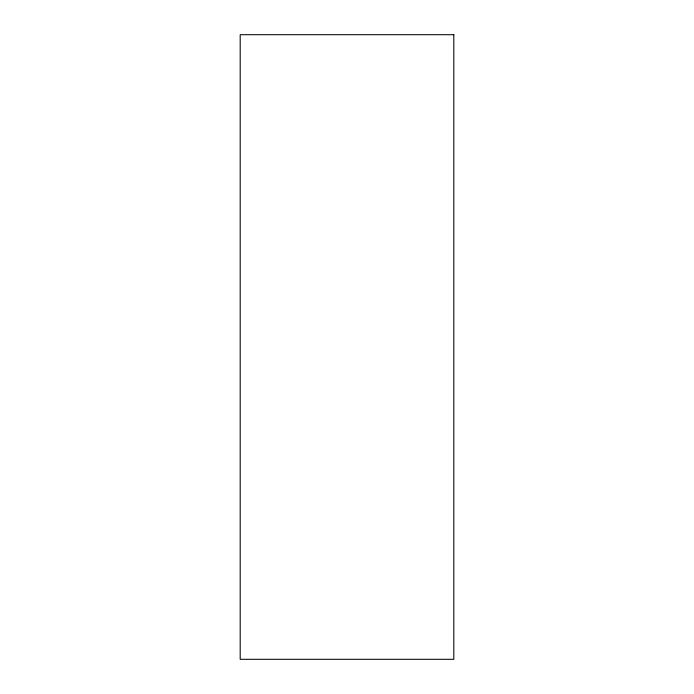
<?xml version="1.0" encoding="UTF-8"?>
<svg xmlns="http://www.w3.org/2000/svg" width="694" height="694" viewBox="0 0 694 694"><rect width="100%" height="100%" fill="white"/><g stroke="black" fill="none" stroke-linecap="round" stroke-linejoin="round"><path stroke-width="1.04" d="M453.807 34.7L240.193 34.7L240.193 659.3L453.807 659.3L453.807 34.7"/></g></svg>
